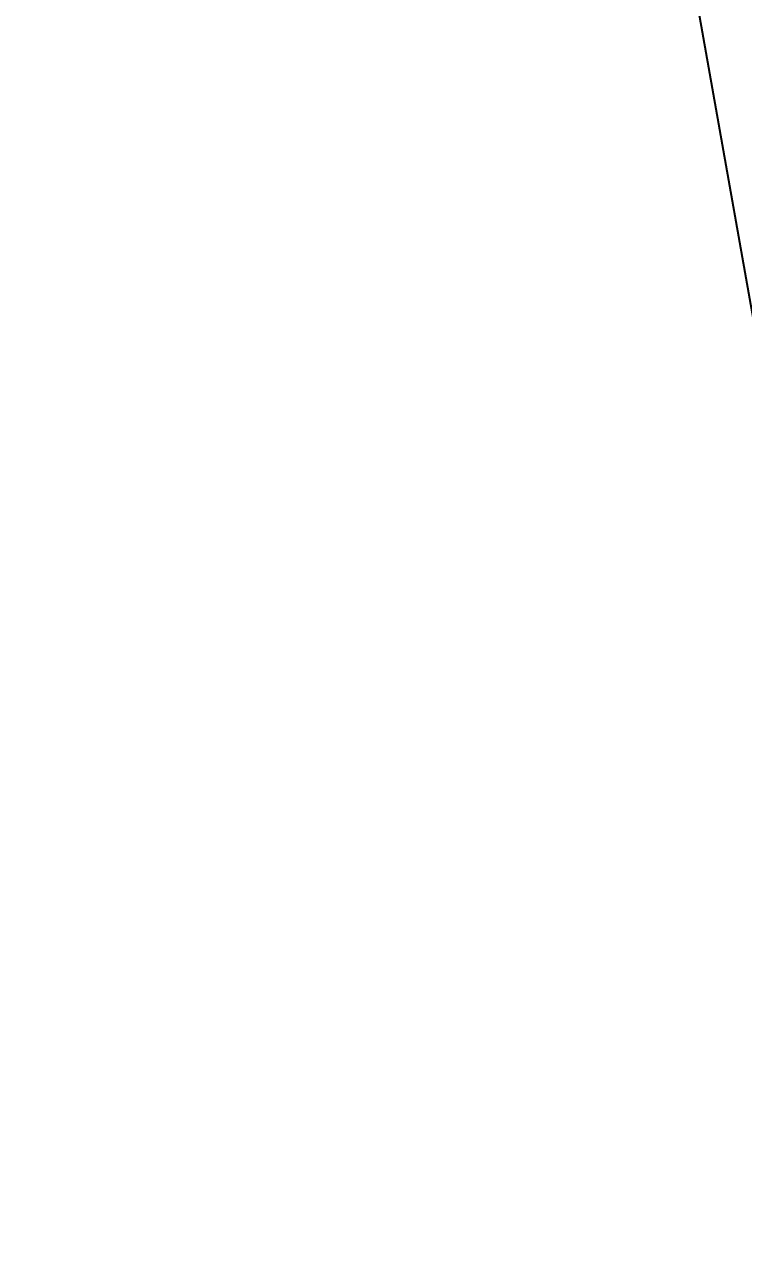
# Model space of a CAD drawing. Header units: millimetres. Extents: x -65527 to 8894748, y -37603 to 223697.
# Drawn here: x -29332.36 to -29328.25, y 101528.02 to 101535.08 of the extents above; entities that cross this region are included whole.
import ezdxf
from ezdxf import colors
from ezdxf.entities.mleader import LeaderData, LeaderLine
from ezdxf.math import Vec2, Vec3

# ---------------------------------------------------------------- set-up
doc = ezdxf.new("R2010")
doc.units = ezdxf.units.MM
doc.header["$LTSCALE"] = 10
doc.layers.add('Архитектура', color=251, linetype='Continuous')
doc.styles.add('ISOCPEUR', font='isocpeur.ttf', dxfattribs={"width": 0.7})

# ---------------------------------------------------------------- blocks, each defined once
blk = doc.blocks.new('_DOTSMALL')
at = {"color": 0, "linetype": 'ByBlock', "const_width": 0.5}
blk.add_lwpolyline([(-0.0625, 0, 1), (0.0625, 0, 1)], format="xyb", close=True, dxfattribs=at)

msp = doc.modelspace()

# ---------------------------------------------------------------- linework, layer by layer
at = {"layer": 'Архитектура', "lineweight": 25, "transparency": 33554684}
msp.add_lwpolyline([(-29344.5231, 101625.5439), (-29327.2458, 101528.0622), (-29325.2049, 101528.4239), (-29324.8098, 101528.9892), (-29324.8949, 101529.4694), (-29325.9754, 101529.2779), (-29326.8478, 101534.2), (-29323.1262, 101534.8596)], dxfattribs=at)
msp.add_lwpolyline([(-29344.5231, 101625.5439), (-29327.2458, 101528.0622), (-29325.2049, 101528.4239), (-29324.8098, 101528.9892), (-29324.8949, 101529.4694), (-29325.9754, 101529.2779), (-29326.8478, 101534.2), (-29323.1262, 101534.8596)], dxfattribs=at)
msp.add_lwpolyline([(-29344.5231, 101625.5439), (-29327.2458, 101528.0622), (-29325.2049, 101528.4239), (-29324.8098, 101528.9892), (-29324.8949, 101529.4694), (-29325.9754, 101529.2779), (-29326.8478, 101534.2), (-29323.1262, 101534.8596)], dxfattribs=at)
msp.add_lwpolyline([(-29344.5231, 101625.5439), (-29327.2458, 101528.0622), (-29325.2049, 101528.4239), (-29324.8098, 101528.9892), (-29324.8949, 101529.4694), (-29325.9754, 101529.2779), (-29326.8478, 101534.2), (-29323.1262, 101534.8596)], dxfattribs=at)
msp.add_lwpolyline([(-29344.5231, 101625.5439), (-29327.2458, 101528.0622), (-29325.2049, 101528.4239), (-29324.8098, 101528.9892), (-29324.8949, 101529.4694), (-29325.9754, 101529.2779), (-29326.8478, 101534.2), (-29323.1262, 101534.8596)], dxfattribs=at)
msp.add_lwpolyline([(-29344.5231, 101625.5439), (-29327.2458, 101528.0622), (-29325.2049, 101528.4239), (-29324.8098, 101528.9892), (-29324.8949, 101529.4694), (-29325.9754, 101529.2779), (-29326.8478, 101534.2), (-29323.1262, 101534.8596)], dxfattribs=at)
msp.add_lwpolyline([(-29344.5231, 101625.5439), (-29327.2458, 101528.0622), (-29325.2049, 101528.4239), (-29324.8098, 101528.9892), (-29324.8949, 101529.4694), (-29325.9754, 101529.2779), (-29326.8478, 101534.2), (-29323.1262, 101534.8596)], dxfattribs=at)
msp.add_lwpolyline([(-29344.5231, 101625.5439), (-29327.2458, 101528.0622), (-29325.2049, 101528.4239), (-29324.8098, 101528.9892), (-29324.8949, 101529.4694), (-29325.9754, 101529.2779), (-29326.8478, 101534.2), (-29323.1262, 101534.8596)], dxfattribs=at)
msp.add_lwpolyline([(-29344.5231, 101625.5439), (-29327.2458, 101528.0622), (-29325.2049, 101528.4239), (-29324.8098, 101528.9892), (-29324.8949, 101529.4694), (-29325.9754, 101529.2779), (-29326.8478, 101534.2), (-29323.1262, 101534.8596)], dxfattribs=at)
msp.add_lwpolyline([(-29344.5231, 101625.5439), (-29327.2458, 101528.0622), (-29325.2049, 101528.4239), (-29324.8098, 101528.9892), (-29324.8949, 101529.4694), (-29325.9754, 101529.2779), (-29326.8478, 101534.2), (-29323.1262, 101534.8596)], dxfattribs=at)
msp.add_lwpolyline([(-29344.5231, 101625.5439), (-29327.2458, 101528.0622), (-29325.2049, 101528.4239), (-29324.8098, 101528.9892), (-29324.8949, 101529.4694), (-29325.9754, 101529.2779), (-29326.8478, 101534.2), (-29323.1262, 101534.8596)], dxfattribs=at)
msp.add_lwpolyline([(-29344.5231, 101625.5439), (-29327.2458, 101528.0622), (-29325.2049, 101528.4239), (-29324.8098, 101528.9892), (-29324.8949, 101529.4694), (-29325.9754, 101529.2779), (-29326.8478, 101534.2), (-29323.1262, 101534.8596)], dxfattribs=at)
msp.add_lwpolyline([(-29344.5231, 101625.5439), (-29327.2458, 101528.0622), (-29325.2049, 101528.4239), (-29324.8098, 101528.9892), (-29324.8949, 101529.4694), (-29325.9754, 101529.2779), (-29326.8478, 101534.2), (-29323.1262, 101534.8596)], dxfattribs=at)
msp.add_lwpolyline([(-29344.5231, 101625.5439), (-29327.2458, 101528.0622), (-29325.2049, 101528.4239), (-29324.8098, 101528.9892), (-29324.8949, 101529.4694), (-29325.9754, 101529.2779), (-29326.8478, 101534.2), (-29323.1262, 101534.8596)], dxfattribs=at)
msp.add_lwpolyline([(-29344.5231, 101625.5439), (-29327.2458, 101528.0622), (-29325.2049, 101528.4239), (-29324.8098, 101528.9892), (-29324.8949, 101529.4694), (-29325.9754, 101529.2779), (-29326.8478, 101534.2), (-29323.1262, 101534.8596)], dxfattribs=at)
msp.add_lwpolyline([(-29344.5231, 101625.5439), (-29327.2458, 101528.0622), (-29325.2049, 101528.4239), (-29324.8098, 101528.9892), (-29324.8949, 101529.4694), (-29325.9754, 101529.2779), (-29326.8478, 101534.2), (-29323.1262, 101534.8596)], dxfattribs=at)
msp.add_lwpolyline([(-29344.5231, 101625.5439), (-29327.2458, 101528.0622), (-29325.2049, 101528.4239), (-29324.8098, 101528.9892), (-29324.8949, 101529.4694), (-29325.9754, 101529.2779), (-29326.8478, 101534.2), (-29323.1262, 101534.8596)], dxfattribs=at)
msp.add_lwpolyline([(-29344.5231, 101625.5439), (-29327.2458, 101528.0622), (-29325.2049, 101528.4239), (-29324.8098, 101528.9892), (-29324.8949, 101529.4694), (-29325.9754, 101529.2779), (-29326.8478, 101534.2), (-29323.1262, 101534.8596)], dxfattribs=at)
msp.add_lwpolyline([(-29344.5231, 101625.5439), (-29327.2458, 101528.0622), (-29325.2049, 101528.4239), (-29324.8098, 101528.9892), (-29324.8949, 101529.4694), (-29325.9754, 101529.2779), (-29326.8478, 101534.2), (-29323.1262, 101534.8596)], dxfattribs=at)
msp.add_lwpolyline([(-29344.5231, 101625.5439), (-29327.2458, 101528.0622), (-29325.2049, 101528.4239), (-29324.8098, 101528.9892), (-29324.8949, 101529.4694), (-29325.9754, 101529.2779), (-29326.8478, 101534.2), (-29323.1262, 101534.8596)], dxfattribs=at)
msp.add_lwpolyline([(-29344.5231, 101625.5439), (-29327.2458, 101528.0622), (-29325.2049, 101528.4239), (-29324.8098, 101528.9892), (-29324.8949, 101529.4694), (-29325.9754, 101529.2779), (-29326.8478, 101534.2), (-29323.1262, 101534.8596)], dxfattribs=at)
msp.add_lwpolyline([(-29344.5231, 101625.5439), (-29327.2458, 101528.0622), (-29325.2049, 101528.4239), (-29324.8098, 101528.9892), (-29324.8949, 101529.4694), (-29325.9754, 101529.2779), (-29326.8478, 101534.2), (-29323.1262, 101534.8596)], dxfattribs=at)
msp.add_lwpolyline([(-29344.5231, 101625.5439), (-29327.2458, 101528.0622), (-29325.2049, 101528.4239), (-29324.8098, 101528.9892), (-29324.8949, 101529.4694), (-29325.9754, 101529.2779), (-29326.8478, 101534.2), (-29323.1262, 101534.8596)], dxfattribs=at)
msp.add_lwpolyline([(-29344.5231, 101625.5439), (-29327.2458, 101528.0622), (-29325.2049, 101528.4239), (-29324.8098, 101528.9892), (-29324.8949, 101529.4694), (-29325.9754, 101529.2779), (-29326.8478, 101534.2), (-29323.1262, 101534.8596)], dxfattribs=at)
msp.add_lwpolyline([(-29344.5231, 101625.5439), (-29327.2458, 101528.0622), (-29325.2049, 101528.4239), (-29324.8098, 101528.9892), (-29324.8949, 101529.4694), (-29325.9754, 101529.2779), (-29326.8478, 101534.2), (-29323.1262, 101534.8596)], dxfattribs=at)
msp.add_lwpolyline([(-29344.5231, 101625.5439), (-29327.2458, 101528.0622), (-29325.2049, 101528.4239), (-29324.8098, 101528.9892), (-29324.8949, 101529.4694), (-29325.9754, 101529.2779), (-29326.8478, 101534.2), (-29323.1262, 101534.8596)], dxfattribs=at)
msp.add_lwpolyline([(-29344.5231, 101625.5439), (-29327.2458, 101528.0622), (-29325.2049, 101528.4239), (-29324.8098, 101528.9892), (-29324.8949, 101529.4694), (-29325.9754, 101529.2779), (-29326.8478, 101534.2), (-29323.1262, 101534.8596)], dxfattribs=at)
msp.add_lwpolyline([(-29344.5231, 101625.5439), (-29327.2458, 101528.0622), (-29325.2049, 101528.4239), (-29324.8098, 101528.9892), (-29324.8949, 101529.4694), (-29325.9754, 101529.2779), (-29326.8478, 101534.2), (-29323.1262, 101534.8596)], dxfattribs=at)
msp.add_lwpolyline([(-29344.5231, 101625.5439), (-29327.2458, 101528.0622), (-29325.2049, 101528.4239), (-29324.8098, 101528.9892), (-29324.8949, 101529.4694), (-29325.9754, 101529.2779), (-29326.8478, 101534.2), (-29323.1262, 101534.8596)], dxfattribs=at)
msp.add_lwpolyline([(-29344.5231, 101625.5439), (-29327.2458, 101528.0622), (-29325.2049, 101528.4239), (-29324.8098, 101528.9892), (-29324.8949, 101529.4694), (-29325.9754, 101529.2779), (-29326.8478, 101534.2), (-29323.1262, 101534.8596)], dxfattribs=at)
msp.add_lwpolyline([(-29344.5231, 101625.5439), (-29327.2458, 101528.0622), (-29325.2049, 101528.4239), (-29324.8098, 101528.9892), (-29324.8949, 101529.4694), (-29325.9754, 101529.2779), (-29326.8478, 101534.2), (-29323.1262, 101534.8596)], dxfattribs=at)
msp.add_lwpolyline([(-29344.5231, 101625.5439), (-29327.2458, 101528.0622), (-29325.2049, 101528.4239), (-29324.8098, 101528.9892), (-29324.8949, 101529.4694), (-29325.9754, 101529.2779), (-29326.8478, 101534.2), (-29323.1262, 101534.8596)], dxfattribs=at)
msp.add_lwpolyline([(-29344.5231, 101625.5439), (-29327.2458, 101528.0622), (-29325.2049, 101528.4239), (-29324.8098, 101528.9892), (-29324.8949, 101529.4694), (-29325.9754, 101529.2779), (-29326.8478, 101534.2), (-29323.1262, 101534.8596)], dxfattribs=at)
msp.add_lwpolyline([(-29344.5231, 101625.5439), (-29327.2458, 101528.0622), (-29325.2049, 101528.4239), (-29324.8098, 101528.9892), (-29324.8949, 101529.4694), (-29325.9754, 101529.2779), (-29326.8478, 101534.2), (-29323.1262, 101534.8596)], dxfattribs=at)
msp.add_lwpolyline([(-29344.5231, 101625.5439), (-29327.2458, 101528.0622), (-29325.2049, 101528.4239), (-29324.8098, 101528.9892), (-29324.8949, 101529.4694), (-29325.9754, 101529.2779), (-29326.8478, 101534.2), (-29323.1262, 101534.8596)], dxfattribs=at)
msp.add_lwpolyline([(-29344.5231, 101625.5439), (-29327.2458, 101528.0622), (-29325.2049, 101528.4239), (-29324.8098, 101528.9892), (-29324.8949, 101529.4694), (-29325.9754, 101529.2779), (-29326.8478, 101534.2), (-29323.1262, 101534.8596)], dxfattribs=at)
msp.add_lwpolyline([(-29344.5231, 101625.5439), (-29327.2458, 101528.0622), (-29325.2049, 101528.4239), (-29324.8098, 101528.9892), (-29324.8949, 101529.4694), (-29325.9754, 101529.2779), (-29326.8478, 101534.2), (-29323.1262, 101534.8596)], dxfattribs=at)
msp.add_lwpolyline([(-29344.5231, 101625.5439), (-29327.2458, 101528.0622), (-29325.2049, 101528.4239), (-29324.8098, 101528.9892), (-29324.8949, 101529.4694), (-29325.9754, 101529.2779), (-29326.8478, 101534.2), (-29323.1262, 101534.8596)], dxfattribs=at)
msp.add_lwpolyline([(-29344.5231, 101625.5439), (-29327.2458, 101528.0622), (-29325.2049, 101528.4239), (-29324.8098, 101528.9892), (-29324.8949, 101529.4694), (-29325.9754, 101529.2779), (-29326.8478, 101534.2), (-29323.1262, 101534.8596)], dxfattribs=at)
msp.add_lwpolyline([(-29344.5231, 101625.5439), (-29327.2458, 101528.0622), (-29325.2049, 101528.4239), (-29324.8098, 101528.9892), (-29324.8949, 101529.4694), (-29325.9754, 101529.2779), (-29326.8478, 101534.2), (-29323.1262, 101534.8596)], dxfattribs=at)
msp.add_lwpolyline([(-29344.5231, 101625.5439), (-29327.2458, 101528.0622), (-29325.2049, 101528.4239), (-29324.8098, 101528.9892), (-29324.8949, 101529.4694), (-29325.9754, 101529.2779), (-29326.8478, 101534.2), (-29323.1262, 101534.8596)], dxfattribs=at)
msp.add_lwpolyline([(-29344.5231, 101625.5439), (-29327.2458, 101528.0622), (-29325.2049, 101528.4239), (-29324.8098, 101528.9892), (-29324.8949, 101529.4694), (-29325.9754, 101529.2779), (-29326.8478, 101534.2), (-29323.1262, 101534.8596)], dxfattribs=at)
msp.add_lwpolyline([(-29344.5231, 101625.5439), (-29327.2458, 101528.0622), (-29325.2049, 101528.4239), (-29324.8098, 101528.9892), (-29324.8949, 101529.4694), (-29325.9754, 101529.2779), (-29326.8478, 101534.2), (-29323.1262, 101534.8596)], dxfattribs=at)
msp.add_lwpolyline([(-29344.5231, 101625.5439), (-29327.2458, 101528.0622), (-29325.2049, 101528.4239), (-29324.8098, 101528.9892), (-29324.8949, 101529.4694), (-29325.9754, 101529.2779), (-29326.8478, 101534.2), (-29323.1262, 101534.8596)], dxfattribs=at)
msp.add_lwpolyline([(-29344.5231, 101625.5439), (-29327.2458, 101528.0622), (-29325.2049, 101528.4239), (-29324.8098, 101528.9892), (-29324.8949, 101529.4694), (-29325.9754, 101529.2779), (-29326.8478, 101534.2), (-29323.1262, 101534.8596)], dxfattribs=at)
msp.add_lwpolyline([(-29344.5231, 101625.5439), (-29327.2458, 101528.0622), (-29325.2049, 101528.4239), (-29324.8098, 101528.9892), (-29324.8949, 101529.4694), (-29325.9754, 101529.2779), (-29326.8478, 101534.2), (-29323.1262, 101534.8596)], dxfattribs=at)
msp.add_lwpolyline([(-29344.5231, 101625.5439), (-29327.2458, 101528.0622), (-29325.2049, 101528.4239), (-29324.8098, 101528.9892), (-29324.8949, 101529.4694), (-29325.9754, 101529.2779), (-29326.8478, 101534.2), (-29323.1262, 101534.8596)], dxfattribs=at)
msp.add_lwpolyline([(-29344.5231, 101625.5439), (-29327.2458, 101528.0622), (-29325.2049, 101528.4239), (-29324.8098, 101528.9892), (-29324.8949, 101529.4694), (-29325.9754, 101529.2779), (-29326.8478, 101534.2), (-29323.1262, 101534.8596)], dxfattribs=at)
msp.add_lwpolyline([(-29344.5231, 101625.5439), (-29327.2458, 101528.0622), (-29325.2049, 101528.4239), (-29324.8098, 101528.9892), (-29324.8949, 101529.4694), (-29325.9754, 101529.2779), (-29326.8478, 101534.2), (-29323.1262, 101534.8596)], dxfattribs=at)
msp.add_lwpolyline([(-29344.5231, 101625.5439), (-29327.2458, 101528.0622), (-29325.2049, 101528.4239), (-29324.8098, 101528.9892), (-29324.8949, 101529.4694), (-29325.9754, 101529.2779), (-29326.8478, 101534.2), (-29323.1262, 101534.8596)], dxfattribs=at)
msp.add_lwpolyline([(-29344.5231, 101625.5439), (-29327.2458, 101528.0622), (-29325.2049, 101528.4239), (-29324.8098, 101528.9892), (-29324.8949, 101529.4694), (-29325.9754, 101529.2779), (-29326.8478, 101534.2), (-29323.1262, 101534.8596)], dxfattribs=at)
msp.add_lwpolyline([(-29344.5231, 101625.5439), (-29327.2458, 101528.0622), (-29325.2049, 101528.4239), (-29324.8098, 101528.9892), (-29324.8949, 101529.4694), (-29325.9754, 101529.2779), (-29326.8478, 101534.2), (-29323.1262, 101534.8596)], dxfattribs=at)
msp.add_lwpolyline([(-29344.5231, 101625.5439), (-29327.2458, 101528.0622), (-29325.2049, 101528.4239), (-29324.8098, 101528.9892), (-29324.8949, 101529.4694), (-29325.9754, 101529.2779), (-29326.8478, 101534.2), (-29323.1262, 101534.8596)], dxfattribs=at)
msp.add_lwpolyline([(-29344.5231, 101625.5439), (-29327.2458, 101528.0622), (-29325.2049, 101528.4239), (-29324.8098, 101528.9892), (-29324.8949, 101529.4694), (-29325.9754, 101529.2779), (-29326.8478, 101534.2), (-29323.1262, 101534.8596)], dxfattribs=at)
msp.add_lwpolyline([(-29344.5231, 101625.5439), (-29327.2458, 101528.0622), (-29325.2049, 101528.4239), (-29324.8098, 101528.9892), (-29324.8949, 101529.4694), (-29325.9754, 101529.2779), (-29326.8478, 101534.2), (-29323.1262, 101534.8596)], dxfattribs=at)
msp.add_lwpolyline([(-29344.5231, 101625.5439), (-29327.2458, 101528.0622), (-29325.2049, 101528.4239), (-29324.8098, 101528.9892), (-29324.8949, 101529.4694), (-29325.9754, 101529.2779), (-29326.8478, 101534.2), (-29323.1262, 101534.8596)], dxfattribs=at)
msp.add_lwpolyline([(-29344.5231, 101625.5439), (-29327.2458, 101528.0622), (-29325.2049, 101528.4239), (-29324.8098, 101528.9892), (-29324.8949, 101529.4694), (-29325.9754, 101529.2779), (-29326.8478, 101534.2), (-29323.1262, 101534.8596)], dxfattribs=at)
msp.add_lwpolyline([(-29344.5231, 101625.5439), (-29327.2458, 101528.0622), (-29325.2049, 101528.4239), (-29324.8098, 101528.9892), (-29324.8949, 101529.4694), (-29325.9754, 101529.2779), (-29326.8478, 101534.2), (-29323.1262, 101534.8596)], dxfattribs=at)
msp.add_lwpolyline([(-29344.5231, 101625.5439), (-29327.2458, 101528.0622), (-29325.2049, 101528.4239), (-29324.8098, 101528.9892), (-29324.8949, 101529.4694), (-29325.9754, 101529.2779), (-29326.8478, 101534.2), (-29323.1262, 101534.8596)], dxfattribs=at)
msp.add_lwpolyline([(-29344.5231, 101625.5439), (-29327.2458, 101528.0622), (-29325.2049, 101528.4239), (-29324.8098, 101528.9892), (-29324.8949, 101529.4694), (-29325.9754, 101529.2779), (-29326.8478, 101534.2), (-29323.1262, 101534.8596)], dxfattribs=at)
msp.add_lwpolyline([(-29344.5231, 101625.5439), (-29327.2458, 101528.0622), (-29325.2049, 101528.4239), (-29324.8098, 101528.9892), (-29324.8949, 101529.4694), (-29325.9754, 101529.2779), (-29326.8478, 101534.2), (-29323.1262, 101534.8596)], dxfattribs=at)
msp.add_lwpolyline([(-29344.5231, 101625.5439), (-29327.2458, 101528.0622), (-29325.2049, 101528.4239), (-29324.8098, 101528.9892), (-29324.8949, 101529.4694), (-29325.9754, 101529.2779), (-29326.8478, 101534.2), (-29323.1262, 101534.8596)], dxfattribs=at)
msp.add_lwpolyline([(-29344.5231, 101625.5439), (-29327.2458, 101528.0622), (-29325.2049, 101528.4239), (-29324.8098, 101528.9892), (-29324.8949, 101529.4694), (-29325.9754, 101529.2779), (-29326.8478, 101534.2), (-29323.1262, 101534.8596)], dxfattribs=at)
msp.add_lwpolyline([(-29344.5231, 101625.5439), (-29327.2458, 101528.0622), (-29325.2049, 101528.4239), (-29324.8098, 101528.9892), (-29324.8949, 101529.4694), (-29325.9754, 101529.2779), (-29326.8478, 101534.2), (-29323.1262, 101534.8596)], dxfattribs=at)
msp.add_lwpolyline([(-29344.5231, 101625.5439), (-29327.2458, 101528.0622), (-29325.2049, 101528.4239), (-29324.8098, 101528.9892), (-29324.8949, 101529.4694), (-29325.9754, 101529.2779), (-29326.8478, 101534.2), (-29323.1262, 101534.8596)], dxfattribs=at)
msp.add_lwpolyline([(-29344.5231, 101625.5439), (-29327.2458, 101528.0622), (-29325.2049, 101528.4239), (-29324.8098, 101528.9892), (-29324.8949, 101529.4694), (-29325.9754, 101529.2779), (-29326.8478, 101534.2), (-29323.1262, 101534.8596)], dxfattribs=at)
msp.add_lwpolyline([(-29344.5231, 101625.5439), (-29327.2458, 101528.0622), (-29325.2049, 101528.4239), (-29324.8098, 101528.9892), (-29324.8949, 101529.4694), (-29325.9754, 101529.2779), (-29326.8478, 101534.2), (-29323.1262, 101534.8596)], dxfattribs=at)
msp.add_lwpolyline([(-29344.5231, 101625.5439), (-29327.2458, 101528.0622), (-29325.2049, 101528.4239), (-29324.8098, 101528.9892), (-29324.8949, 101529.4694), (-29325.9754, 101529.2779), (-29326.8478, 101534.2), (-29323.1262, 101534.8596)], dxfattribs=at)
msp.add_lwpolyline([(-29344.5231, 101625.5439), (-29327.2458, 101528.0622), (-29325.2049, 101528.4239), (-29324.8098, 101528.9892), (-29324.8949, 101529.4694), (-29325.9754, 101529.2779), (-29326.8478, 101534.2), (-29323.1262, 101534.8596)], dxfattribs=at)
msp.add_lwpolyline([(-29344.5231, 101625.5439), (-29327.2458, 101528.0622), (-29325.2049, 101528.4239), (-29324.8098, 101528.9892), (-29324.8949, 101529.4694), (-29325.9754, 101529.2779), (-29326.8478, 101534.2), (-29323.1262, 101534.8596)], dxfattribs=at)
msp.add_lwpolyline([(-29344.5231, 101625.5439), (-29327.2458, 101528.0622), (-29325.2049, 101528.4239), (-29324.8098, 101528.9892), (-29324.8949, 101529.4694), (-29325.9754, 101529.2779), (-29326.8478, 101534.2), (-29323.1262, 101534.8596)], dxfattribs=at)
msp.add_lwpolyline([(-29344.5231, 101625.5439), (-29327.2458, 101528.0622), (-29325.2049, 101528.4239), (-29324.8098, 101528.9892), (-29324.8949, 101529.4694), (-29325.9754, 101529.2779), (-29326.8478, 101534.2), (-29323.1262, 101534.8596)], dxfattribs=at)
msp.add_lwpolyline([(-29344.5231, 101625.5439), (-29327.2458, 101528.0622), (-29325.2049, 101528.4239), (-29324.8098, 101528.9892), (-29324.8949, 101529.4694), (-29325.9754, 101529.2779), (-29326.8478, 101534.2), (-29323.1262, 101534.8596)], dxfattribs=at)
msp.add_lwpolyline([(-29344.5231, 101625.5439), (-29327.2458, 101528.0622), (-29325.2049, 101528.4239), (-29324.8098, 101528.9892), (-29324.8949, 101529.4694), (-29325.9754, 101529.2779), (-29326.8478, 101534.2), (-29323.1262, 101534.8596)], dxfattribs=at)
msp.add_lwpolyline([(-29344.5231, 101625.5439), (-29327.2458, 101528.0622), (-29325.2049, 101528.4239), (-29324.8098, 101528.9892), (-29324.8949, 101529.4694), (-29325.9754, 101529.2779), (-29326.8478, 101534.2), (-29323.1262, 101534.8596)], dxfattribs=at)
msp.add_lwpolyline([(-29344.5231, 101625.5439), (-29327.2458, 101528.0622), (-29325.2049, 101528.4239), (-29324.8098, 101528.9892), (-29324.8949, 101529.4694), (-29325.9754, 101529.2779), (-29326.8478, 101534.2), (-29323.1262, 101534.8596)], dxfattribs=at)
msp.add_lwpolyline([(-29344.5231, 101625.5439), (-29327.2458, 101528.0622), (-29325.2049, 101528.4239), (-29324.8098, 101528.9892), (-29324.8949, 101529.4694), (-29325.9754, 101529.2779), (-29326.8478, 101534.2), (-29323.1262, 101534.8596)], dxfattribs=at)
msp.add_lwpolyline([(-29344.5231, 101625.5439), (-29327.2458, 101528.0622), (-29325.2049, 101528.4239), (-29324.8098, 101528.9892), (-29324.8949, 101529.4694), (-29325.9754, 101529.2779), (-29326.8478, 101534.2), (-29323.1262, 101534.8596)], dxfattribs=at)
msp.add_lwpolyline([(-29344.5231, 101625.5439), (-29327.2458, 101528.0622), (-29325.2049, 101528.4239), (-29324.8098, 101528.9892), (-29324.8949, 101529.4694), (-29325.9754, 101529.2779), (-29326.8478, 101534.2), (-29323.1262, 101534.8596)], dxfattribs=at)
msp.add_lwpolyline([(-29344.5231, 101625.5439), (-29327.2458, 101528.0622), (-29325.2049, 101528.4239), (-29324.8098, 101528.9892), (-29324.8949, 101529.4694), (-29325.9754, 101529.2779), (-29326.8478, 101534.2), (-29323.1262, 101534.8596)], dxfattribs=at)
msp.add_lwpolyline([(-29344.5231, 101625.5439), (-29327.2458, 101528.0622), (-29325.2049, 101528.4239), (-29324.8098, 101528.9892), (-29324.8949, 101529.4694), (-29325.9754, 101529.2779), (-29326.8478, 101534.2), (-29323.1262, 101534.8596)], dxfattribs=at)
msp.add_lwpolyline([(-29344.5231, 101625.5439), (-29327.2458, 101528.0622), (-29325.2049, 101528.4239), (-29324.8098, 101528.9892), (-29324.8949, 101529.4694), (-29325.9754, 101529.2779), (-29326.8478, 101534.2), (-29323.1262, 101534.8596)], dxfattribs=at)
msp.add_lwpolyline([(-29344.5231, 101625.5439), (-29327.2458, 101528.0622), (-29325.2049, 101528.4239), (-29324.8098, 101528.9892), (-29324.8949, 101529.4694), (-29325.9754, 101529.2779), (-29326.8478, 101534.2), (-29323.1262, 101534.8596)], dxfattribs=at)
msp.add_lwpolyline([(-29344.5231, 101625.5439), (-29327.2458, 101528.0622), (-29325.2049, 101528.4239), (-29324.8098, 101528.9892), (-29324.8949, 101529.4694), (-29325.9754, 101529.2779), (-29326.8478, 101534.2), (-29323.1262, 101534.8596)], dxfattribs=at)
msp.add_lwpolyline([(-29344.5231, 101625.5439), (-29327.2458, 101528.0622), (-29325.2049, 101528.4239), (-29324.8098, 101528.9892), (-29324.8949, 101529.4694), (-29325.9754, 101529.2779), (-29326.8478, 101534.2), (-29323.1262, 101534.8596)], dxfattribs=at)
msp.add_lwpolyline([(-29344.5231, 101625.5439), (-29327.2458, 101528.0622), (-29325.2049, 101528.4239), (-29324.8098, 101528.9892), (-29324.8949, 101529.4694), (-29325.9754, 101529.2779), (-29326.8478, 101534.2), (-29323.1262, 101534.8596)], dxfattribs=at)
msp.add_lwpolyline([(-29344.5231, 101625.5439), (-29327.2458, 101528.0622), (-29325.2049, 101528.4239), (-29324.8098, 101528.9892), (-29324.8949, 101529.4694), (-29325.9754, 101529.2779), (-29326.8478, 101534.2), (-29323.1262, 101534.8596)], dxfattribs=at)
msp.add_lwpolyline([(-29344.5231, 101625.5439), (-29327.2458, 101528.0622), (-29325.2049, 101528.4239), (-29324.8098, 101528.9892), (-29324.8949, 101529.4694), (-29325.9754, 101529.2779), (-29326.8478, 101534.2), (-29323.1262, 101534.8596)], dxfattribs=at)
msp.add_lwpolyline([(-29344.5231, 101625.5439), (-29327.2458, 101528.0622), (-29325.2049, 101528.4239), (-29324.8098, 101528.9892), (-29324.8949, 101529.4694), (-29325.9754, 101529.2779), (-29326.8478, 101534.2), (-29323.1262, 101534.8596)], dxfattribs=at)
msp.add_lwpolyline([(-29344.5231, 101625.5439), (-29327.2458, 101528.0622), (-29325.2049, 101528.4239), (-29324.8098, 101528.9892), (-29324.8949, 101529.4694), (-29325.9754, 101529.2779), (-29326.8478, 101534.2), (-29323.1262, 101534.8596)], dxfattribs=at)
msp.add_lwpolyline([(-29344.5231, 101625.5439), (-29327.2458, 101528.0622), (-29325.2049, 101528.4239), (-29324.8098, 101528.9892), (-29324.8949, 101529.4694), (-29325.9754, 101529.2779), (-29326.8478, 101534.2), (-29323.1262, 101534.8596)], dxfattribs=at)
msp.add_lwpolyline([(-29344.5231, 101625.5439), (-29327.2458, 101528.0622), (-29325.2049, 101528.4239), (-29324.8098, 101528.9892), (-29324.8949, 101529.4694), (-29325.9754, 101529.2779), (-29326.8478, 101534.2), (-29323.1262, 101534.8596)], dxfattribs=at)
msp.add_lwpolyline([(-29344.5231, 101625.5439), (-29327.2458, 101528.0622), (-29325.2049, 101528.4239), (-29324.8098, 101528.9892), (-29324.8949, 101529.4694), (-29325.9754, 101529.2779), (-29326.8478, 101534.2), (-29323.1262, 101534.8596)], dxfattribs=at)
msp.add_lwpolyline([(-29344.5231, 101625.5439), (-29327.2458, 101528.0622), (-29325.2049, 101528.4239), (-29324.8098, 101528.9892), (-29324.8949, 101529.4694), (-29325.9754, 101529.2779), (-29326.8478, 101534.2), (-29323.1262, 101534.8596)], dxfattribs=at)
msp.add_lwpolyline([(-29344.5231, 101625.5439), (-29327.2458, 101528.0622), (-29325.2049, 101528.4239), (-29324.8098, 101528.9892), (-29324.8949, 101529.4694), (-29325.9754, 101529.2779), (-29326.8478, 101534.2), (-29323.1262, 101534.8596)], dxfattribs=at)
msp.add_lwpolyline([(-29344.5231, 101625.5439), (-29327.2458, 101528.0622), (-29325.2049, 101528.4239), (-29324.8098, 101528.9892), (-29324.8949, 101529.4694), (-29325.9754, 101529.2779), (-29326.8478, 101534.2), (-29323.1262, 101534.8596)], dxfattribs=at)
msp.add_lwpolyline([(-29344.5231, 101625.5439), (-29327.2458, 101528.0622), (-29325.2049, 101528.4239), (-29324.8098, 101528.9892), (-29324.8949, 101529.4694), (-29325.9754, 101529.2779), (-29326.8478, 101534.2), (-29323.1262, 101534.8596)], dxfattribs=at)
msp.add_lwpolyline([(-29344.5231, 101625.5439), (-29327.2458, 101528.0622), (-29325.2049, 101528.4239), (-29324.8098, 101528.9892), (-29324.8949, 101529.4694), (-29325.9754, 101529.2779), (-29326.8478, 101534.2), (-29323.1262, 101534.8596)], dxfattribs=at)
msp.add_lwpolyline([(-29344.5231, 101625.5439), (-29327.2458, 101528.0622), (-29325.2049, 101528.4239), (-29324.8098, 101528.9892), (-29324.8949, 101529.4694), (-29325.9754, 101529.2779), (-29326.8478, 101534.2), (-29323.1262, 101534.8596)], dxfattribs=at)
msp.add_lwpolyline([(-29344.5231, 101625.5439), (-29327.2458, 101528.0622), (-29325.2049, 101528.4239), (-29324.8098, 101528.9892), (-29324.8949, 101529.4694), (-29325.9754, 101529.2779), (-29326.8478, 101534.2), (-29323.1262, 101534.8596)], dxfattribs=at)
msp.add_lwpolyline([(-29344.5231, 101625.5439), (-29327.2458, 101528.0622), (-29325.2049, 101528.4239), (-29324.8098, 101528.9892), (-29324.8949, 101529.4694), (-29325.9754, 101529.2779), (-29326.8478, 101534.2), (-29323.1262, 101534.8596)], dxfattribs=at)
msp.add_lwpolyline([(-29344.5231, 101625.5439), (-29327.2458, 101528.0622), (-29325.2049, 101528.4239), (-29324.8098, 101528.9892), (-29324.8949, 101529.4694), (-29325.9754, 101529.2779), (-29326.8478, 101534.2), (-29323.1262, 101534.8596)], dxfattribs=at)
msp.add_lwpolyline([(-29344.5231, 101625.5439), (-29327.2458, 101528.0622), (-29325.2049, 101528.4239), (-29324.8098, 101528.9892), (-29324.8949, 101529.4694), (-29325.9754, 101529.2779), (-29326.8478, 101534.2), (-29323.1262, 101534.8596)], dxfattribs=at)
msp.add_lwpolyline([(-29344.5231, 101625.5439), (-29327.2458, 101528.0622), (-29325.2049, 101528.4239), (-29324.8098, 101528.9892), (-29324.8949, 101529.4694), (-29325.9754, 101529.2779), (-29326.8478, 101534.2), (-29323.1262, 101534.8596)], dxfattribs=at)
msp.add_lwpolyline([(-29344.5231, 101625.5439), (-29327.2458, 101528.0622), (-29325.2049, 101528.4239), (-29324.8098, 101528.9892), (-29324.8949, 101529.4694), (-29325.9754, 101529.2779), (-29326.8478, 101534.2), (-29323.1262, 101534.8596)], dxfattribs=at)
msp.add_lwpolyline([(-29344.5231, 101625.5439), (-29327.2458, 101528.0622), (-29325.2049, 101528.4239), (-29324.8098, 101528.9892), (-29324.8949, 101529.4694), (-29325.9754, 101529.2779), (-29326.8478, 101534.2), (-29323.1262, 101534.8596)], dxfattribs=at)
msp.add_lwpolyline([(-29344.5231, 101625.5439), (-29327.2458, 101528.0622), (-29325.2049, 101528.4239), (-29324.8098, 101528.9892), (-29324.8949, 101529.4694), (-29325.9754, 101529.2779), (-29326.8478, 101534.2), (-29323.1262, 101534.8596)], dxfattribs=at)
msp.add_lwpolyline([(-29344.5231, 101625.5439), (-29327.2458, 101528.0622), (-29325.2049, 101528.4239), (-29324.8098, 101528.9892), (-29324.8949, 101529.4694), (-29325.9754, 101529.2779), (-29326.8478, 101534.2), (-29323.1262, 101534.8596)], dxfattribs=at)
msp.add_lwpolyline([(-29344.5231, 101625.5439), (-29327.2458, 101528.0622), (-29325.2049, 101528.4239), (-29324.8098, 101528.9892), (-29324.8949, 101529.4694), (-29325.9754, 101529.2779), (-29326.8478, 101534.2), (-29323.1262, 101534.8596)], dxfattribs=at)
msp.add_lwpolyline([(-29344.5231, 101625.5439), (-29327.2458, 101528.0622), (-29325.2049, 101528.4239), (-29324.8098, 101528.9892), (-29324.8949, 101529.4694), (-29325.9754, 101529.2779), (-29326.8478, 101534.2), (-29323.1262, 101534.8596)], dxfattribs=at)
msp.add_lwpolyline([(-29344.5231, 101625.5439), (-29327.2458, 101528.0622), (-29325.2049, 101528.4239), (-29324.8098, 101528.9892), (-29324.8949, 101529.4694), (-29325.9754, 101529.2779), (-29326.8478, 101534.2), (-29323.1262, 101534.8596)], dxfattribs=at)
msp.add_lwpolyline([(-29344.5231, 101625.5439), (-29327.2458, 101528.0622), (-29325.2049, 101528.4239), (-29324.8098, 101528.9892), (-29324.8949, 101529.4694), (-29325.9754, 101529.2779), (-29326.8478, 101534.2), (-29323.1262, 101534.8596)], dxfattribs=at)
msp.add_lwpolyline([(-29344.5231, 101625.5439), (-29327.2458, 101528.0622), (-29325.2049, 101528.4239), (-29324.8098, 101528.9892), (-29324.8949, 101529.4694), (-29325.9754, 101529.2779), (-29326.8478, 101534.2), (-29323.1262, 101534.8596)], dxfattribs=at)
msp.add_lwpolyline([(-29344.5231, 101625.5439), (-29327.2458, 101528.0622), (-29325.2049, 101528.4239), (-29324.8098, 101528.9892), (-29324.8949, 101529.4694), (-29325.9754, 101529.2779), (-29326.8478, 101534.2), (-29323.1262, 101534.8596)], dxfattribs=at)
msp.add_lwpolyline([(-29344.5231, 101625.5439), (-29327.2458, 101528.0622), (-29325.2049, 101528.4239), (-29324.8098, 101528.9892), (-29324.8949, 101529.4694), (-29325.9754, 101529.2779), (-29326.8478, 101534.2), (-29323.1262, 101534.8596)], dxfattribs=at)
msp.add_lwpolyline([(-29344.5231, 101625.5439), (-29327.2458, 101528.0622), (-29325.2049, 101528.4239), (-29324.8098, 101528.9892), (-29324.8949, 101529.4694), (-29325.9754, 101529.2779), (-29326.8478, 101534.2), (-29323.1262, 101534.8596)], dxfattribs=at)
msp.add_lwpolyline([(-29344.5231, 101625.5439), (-29327.2458, 101528.0622), (-29325.2049, 101528.4239), (-29324.8098, 101528.9892), (-29324.8949, 101529.4694), (-29325.9754, 101529.2779), (-29326.8478, 101534.2), (-29323.1262, 101534.8596)], dxfattribs=at)
msp.add_lwpolyline([(-29344.5231, 101625.5439), (-29327.2458, 101528.0622), (-29325.2049, 101528.4239), (-29324.8098, 101528.9892), (-29324.8949, 101529.4694), (-29325.9754, 101529.2779), (-29326.8478, 101534.2), (-29323.1262, 101534.8596)], dxfattribs=at)
msp.add_lwpolyline([(-29344.5231, 101625.5439), (-29327.2458, 101528.0622), (-29325.2049, 101528.4239), (-29324.8098, 101528.9892), (-29324.8949, 101529.4694), (-29325.9754, 101529.2779), (-29326.8478, 101534.2), (-29323.1262, 101534.8596)], dxfattribs=at)
msp.add_lwpolyline([(-29344.5231, 101625.5439), (-29327.2458, 101528.0622), (-29325.2049, 101528.4239), (-29324.8098, 101528.9892), (-29324.8949, 101529.4694), (-29325.9754, 101529.2779), (-29326.8478, 101534.2), (-29323.1262, 101534.8596)], dxfattribs=at)
msp.add_lwpolyline([(-29344.5231, 101625.5439), (-29327.2458, 101528.0622), (-29325.2049, 101528.4239), (-29324.8098, 101528.9892), (-29324.8949, 101529.4694), (-29325.9754, 101529.2779), (-29326.8478, 101534.2), (-29323.1262, 101534.8596)], dxfattribs=at)
msp.add_lwpolyline([(-29344.5231, 101625.5439), (-29327.2458, 101528.0622), (-29325.2049, 101528.4239), (-29324.8098, 101528.9892), (-29324.8949, 101529.4694), (-29325.9754, 101529.2779), (-29326.8478, 101534.2), (-29323.1262, 101534.8596)], dxfattribs=at)
msp.add_lwpolyline([(-29344.5231, 101625.5439), (-29327.2458, 101528.0622), (-29325.2049, 101528.4239), (-29324.8098, 101528.9892), (-29324.8949, 101529.4694), (-29325.9754, 101529.2779), (-29326.8478, 101534.2), (-29323.1262, 101534.8596)], dxfattribs=at)
msp.add_lwpolyline([(-29344.5231, 101625.5439), (-29327.2458, 101528.0622), (-29325.2049, 101528.4239), (-29324.8098, 101528.9892), (-29324.8949, 101529.4694), (-29325.9754, 101529.2779), (-29326.8478, 101534.2), (-29323.1262, 101534.8596)], dxfattribs=at)
msp.add_lwpolyline([(-29344.5231, 101625.5439), (-29327.2458, 101528.0622), (-29325.2049, 101528.4239), (-29324.8098, 101528.9892), (-29324.8949, 101529.4694), (-29325.9754, 101529.2779), (-29326.8478, 101534.2), (-29323.1262, 101534.8596)], dxfattribs=at)
msp.add_lwpolyline([(-29344.5231, 101625.5439), (-29327.2458, 101528.0622), (-29325.2049, 101528.4239), (-29324.8098, 101528.9892), (-29324.8949, 101529.4694), (-29325.9754, 101529.2779), (-29326.8478, 101534.2), (-29323.1262, 101534.8596)], dxfattribs=at)
msp.add_lwpolyline([(-29344.5231, 101625.5439), (-29327.2458, 101528.0622), (-29325.2049, 101528.4239), (-29324.8098, 101528.9892), (-29324.8949, 101529.4694), (-29325.9754, 101529.2779), (-29326.8478, 101534.2), (-29323.1262, 101534.8596)], dxfattribs=at)
msp.add_lwpolyline([(-29344.5231, 101625.5439), (-29327.2458, 101528.0622), (-29325.2049, 101528.4239), (-29324.8098, 101528.9892), (-29324.8949, 101529.4694), (-29325.9754, 101529.2779), (-29326.8478, 101534.2), (-29323.1262, 101534.8596)], dxfattribs=at)
msp.add_lwpolyline([(-29344.5231, 101625.5439), (-29327.2458, 101528.0622), (-29325.2049, 101528.4239), (-29324.8098, 101528.9892), (-29324.8949, 101529.4694), (-29325.9754, 101529.2779), (-29326.8478, 101534.2), (-29323.1262, 101534.8596)], dxfattribs=at)
msp.add_lwpolyline([(-29344.5231, 101625.5439), (-29327.2458, 101528.0622), (-29325.2049, 101528.4239), (-29324.8098, 101528.9892), (-29324.8949, 101529.4694), (-29325.9754, 101529.2779), (-29326.8478, 101534.2), (-29323.1262, 101534.8596)], dxfattribs=at)
msp.add_lwpolyline([(-29344.5231, 101625.5439), (-29327.2458, 101528.0622), (-29325.2049, 101528.4239), (-29324.8098, 101528.9892), (-29324.8949, 101529.4694), (-29325.9754, 101529.2779), (-29326.8478, 101534.2), (-29323.1262, 101534.8596)], dxfattribs=at)
msp.add_lwpolyline([(-29344.5231, 101625.5439), (-29327.2458, 101528.0622), (-29325.2049, 101528.4239), (-29324.8098, 101528.9892), (-29324.8949, 101529.4694), (-29325.9754, 101529.2779), (-29326.8478, 101534.2), (-29323.1262, 101534.8596)], dxfattribs=at)
msp.add_lwpolyline([(-29344.5231, 101625.5439), (-29327.2458, 101528.0622), (-29325.2049, 101528.4239), (-29324.8098, 101528.9892), (-29324.8949, 101529.4694), (-29325.9754, 101529.2779), (-29326.8478, 101534.2), (-29323.1262, 101534.8596)], dxfattribs=at)
msp.add_lwpolyline([(-29344.5231, 101625.5439), (-29327.2458, 101528.0622), (-29325.2049, 101528.4239), (-29324.8098, 101528.9892), (-29324.8949, 101529.4694), (-29325.9754, 101529.2779), (-29326.8478, 101534.2), (-29323.1262, 101534.8596)], dxfattribs=at)
msp.add_lwpolyline([(-29344.5231, 101625.5439), (-29327.2458, 101528.0622), (-29325.2049, 101528.4239), (-29324.8098, 101528.9892), (-29324.8949, 101529.4694), (-29325.9754, 101529.2779), (-29326.8478, 101534.2), (-29323.1262, 101534.8596)], dxfattribs=at)
msp.add_lwpolyline([(-29344.5231, 101625.5439), (-29327.2458, 101528.0622), (-29325.2049, 101528.4239), (-29324.8098, 101528.9892), (-29324.8949, 101529.4694), (-29325.9754, 101529.2779), (-29326.8478, 101534.2), (-29323.1262, 101534.8596)], dxfattribs=at)
msp.add_lwpolyline([(-29344.5231, 101625.5439), (-29327.2458, 101528.0622), (-29325.2049, 101528.4239), (-29324.8098, 101528.9892), (-29324.8949, 101529.4694), (-29325.9754, 101529.2779), (-29326.8478, 101534.2), (-29323.1262, 101534.8596)], dxfattribs=at)
msp.add_lwpolyline([(-29344.5231, 101625.5439), (-29327.2458, 101528.0622), (-29325.2049, 101528.4239), (-29324.8098, 101528.9892), (-29324.8949, 101529.4694), (-29325.9754, 101529.2779), (-29326.8478, 101534.2), (-29323.1262, 101534.8596)], dxfattribs=at)
msp.add_lwpolyline([(-29344.5231, 101625.5439), (-29327.2458, 101528.0622), (-29325.2049, 101528.4239), (-29324.8098, 101528.9892), (-29324.8949, 101529.4694), (-29325.9754, 101529.2779), (-29326.8478, 101534.2), (-29323.1262, 101534.8596)], dxfattribs=at)
msp.add_lwpolyline([(-29344.5231, 101625.5439), (-29327.2458, 101528.0622), (-29325.2049, 101528.4239), (-29324.8098, 101528.9892), (-29324.8949, 101529.4694), (-29325.9754, 101529.2779), (-29326.8478, 101534.2), (-29323.1262, 101534.8596)], dxfattribs=at)
msp.add_lwpolyline([(-29344.5231, 101625.5439), (-29327.2458, 101528.0622), (-29325.2049, 101528.4239), (-29324.8098, 101528.9892), (-29324.8949, 101529.4694), (-29325.9754, 101529.2779), (-29326.8478, 101534.2), (-29323.1262, 101534.8596)], dxfattribs=at)
msp.add_lwpolyline([(-29344.5231, 101625.5439), (-29327.2458, 101528.0622), (-29325.2049, 101528.4239), (-29324.8098, 101528.9892), (-29324.8949, 101529.4694), (-29325.9754, 101529.2779), (-29326.8478, 101534.2), (-29323.1262, 101534.8596)], dxfattribs=at)
msp.add_lwpolyline([(-29344.5231, 101625.5439), (-29327.2458, 101528.0622), (-29325.2049, 101528.4239), (-29324.8098, 101528.9892), (-29324.8949, 101529.4694), (-29325.9754, 101529.2779), (-29326.8478, 101534.2), (-29323.1262, 101534.8596)], dxfattribs=at)
msp.add_lwpolyline([(-29344.5231, 101625.5439), (-29327.2458, 101528.0622), (-29325.2049, 101528.4239), (-29324.8098, 101528.9892), (-29324.8949, 101529.4694), (-29325.9754, 101529.2779), (-29326.8478, 101534.2), (-29323.1262, 101534.8596)], dxfattribs=at)
msp.add_lwpolyline([(-29344.5231, 101625.5439), (-29327.2458, 101528.0622), (-29325.2049, 101528.4239), (-29324.8098, 101528.9892), (-29324.8949, 101529.4694), (-29325.9754, 101529.2779), (-29326.8478, 101534.2), (-29323.1262, 101534.8596)], dxfattribs=at)
msp.add_lwpolyline([(-29344.5231, 101625.5439), (-29327.2458, 101528.0622), (-29325.2049, 101528.4239), (-29324.8098, 101528.9892), (-29324.8949, 101529.4694), (-29325.9754, 101529.2779), (-29326.8478, 101534.2), (-29323.1262, 101534.8596)], dxfattribs=at)
msp.add_lwpolyline([(-29344.5231, 101625.5439), (-29327.2458, 101528.0622), (-29325.2049, 101528.4239), (-29324.8098, 101528.9892), (-29324.8949, 101529.4694), (-29325.9754, 101529.2779), (-29326.8478, 101534.2), (-29323.1262, 101534.8596)], dxfattribs=at)
msp.add_lwpolyline([(-29344.5231, 101625.5439), (-29327.2458, 101528.0622), (-29325.2049, 101528.4239), (-29324.8098, 101528.9892), (-29324.8949, 101529.4694), (-29325.9754, 101529.2779), (-29326.8478, 101534.2), (-29323.1262, 101534.8596)], dxfattribs=at)
msp.add_lwpolyline([(-29344.5231, 101625.5439), (-29327.2458, 101528.0622), (-29325.2049, 101528.4239), (-29324.8098, 101528.9892), (-29324.8949, 101529.4694), (-29325.9754, 101529.2779), (-29326.8478, 101534.2), (-29323.1262, 101534.8596)], dxfattribs=at)
msp.add_lwpolyline([(-29344.5231, 101625.5439), (-29327.2458, 101528.0622), (-29325.2049, 101528.4239), (-29324.8098, 101528.9892), (-29324.8949, 101529.4694), (-29325.9754, 101529.2779), (-29326.8478, 101534.2), (-29323.1262, 101534.8596)], dxfattribs=at)
msp.add_lwpolyline([(-29344.5231, 101625.5439), (-29327.2458, 101528.0622), (-29325.2049, 101528.4239), (-29324.8098, 101528.9892), (-29324.8949, 101529.4694), (-29325.9754, 101529.2779), (-29326.8478, 101534.2), (-29323.1262, 101534.8596)], dxfattribs=at)
msp.add_lwpolyline([(-29344.5231, 101625.5439), (-29327.2458, 101528.0622), (-29325.2049, 101528.4239), (-29324.8098, 101528.9892), (-29324.8949, 101529.4694), (-29325.9754, 101529.2779), (-29326.8478, 101534.2), (-29323.1262, 101534.8596)], dxfattribs=at)
msp.add_lwpolyline([(-29344.5231, 101625.5439), (-29327.2458, 101528.0622), (-29325.2049, 101528.4239), (-29324.8098, 101528.9892), (-29324.8949, 101529.4694), (-29325.9754, 101529.2779), (-29326.8478, 101534.2), (-29323.1262, 101534.8596)], dxfattribs=at)
msp.add_lwpolyline([(-29344.5231, 101625.5439), (-29327.2458, 101528.0622), (-29325.2049, 101528.4239), (-29324.8098, 101528.9892), (-29324.8949, 101529.4694), (-29325.9754, 101529.2779), (-29326.8478, 101534.2), (-29323.1262, 101534.8596)], dxfattribs=at)
msp.add_lwpolyline([(-29344.5231, 101625.5439), (-29327.2458, 101528.0622), (-29325.2049, 101528.4239), (-29324.8098, 101528.9892), (-29324.8949, 101529.4694), (-29325.9754, 101529.2779), (-29326.8478, 101534.2), (-29323.1262, 101534.8596)], dxfattribs=at)
msp.add_lwpolyline([(-29344.5231, 101625.5439), (-29327.2458, 101528.0622), (-29325.2049, 101528.4239), (-29324.8098, 101528.9892), (-29324.8949, 101529.4694), (-29325.9754, 101529.2779), (-29326.8478, 101534.2), (-29323.1262, 101534.8596)], dxfattribs=at)
msp.add_lwpolyline([(-29344.5231, 101625.5439), (-29327.2458, 101528.0622), (-29325.2049, 101528.4239), (-29324.8098, 101528.9892), (-29324.8949, 101529.4694), (-29325.9754, 101529.2779), (-29326.8478, 101534.2), (-29323.1262, 101534.8596)], dxfattribs=at)
msp.add_lwpolyline([(-29344.5231, 101625.5439), (-29327.2458, 101528.0622), (-29325.2049, 101528.4239), (-29324.8098, 101528.9892), (-29324.8949, 101529.4694), (-29325.9754, 101529.2779), (-29326.8478, 101534.2), (-29323.1262, 101534.8596)], dxfattribs=at)
msp.add_lwpolyline([(-29344.5231, 101625.5439), (-29327.2458, 101528.0622), (-29325.2049, 101528.4239), (-29324.8098, 101528.9892), (-29324.8949, 101529.4694), (-29325.9754, 101529.2779), (-29326.8478, 101534.2), (-29323.1262, 101534.8596)], dxfattribs=at)
msp.add_lwpolyline([(-29344.5231, 101625.5439), (-29327.2458, 101528.0622), (-29325.2049, 101528.4239), (-29324.8098, 101528.9892), (-29324.8949, 101529.4694), (-29325.9754, 101529.2779), (-29326.8478, 101534.2), (-29323.1262, 101534.8596)], dxfattribs=at)
msp.add_lwpolyline([(-29344.5231, 101625.5439), (-29327.2458, 101528.0622), (-29325.2049, 101528.4239), (-29324.8098, 101528.9892), (-29324.8949, 101529.4694), (-29325.9754, 101529.2779), (-29326.8478, 101534.2), (-29323.1262, 101534.8596)], dxfattribs=at)
msp.add_lwpolyline([(-29344.5231, 101625.5439), (-29327.2458, 101528.0622), (-29325.2049, 101528.4239), (-29324.8098, 101528.9892), (-29324.8949, 101529.4694), (-29325.9754, 101529.2779), (-29326.8478, 101534.2), (-29323.1262, 101534.8596)], dxfattribs=at)
msp.add_lwpolyline([(-29344.5231, 101625.5439), (-29327.2458, 101528.0622), (-29325.2049, 101528.4239), (-29324.8098, 101528.9892), (-29324.8949, 101529.4694), (-29325.9754, 101529.2779), (-29326.8478, 101534.2), (-29323.1262, 101534.8596)], dxfattribs=at)
msp.add_lwpolyline([(-29344.5231, 101625.5439), (-29327.2458, 101528.0622), (-29325.2049, 101528.4239), (-29324.8098, 101528.9892), (-29324.8949, 101529.4694), (-29325.9754, 101529.2779), (-29326.8478, 101534.2), (-29323.1262, 101534.8596)], dxfattribs=at)
msp.add_lwpolyline([(-29344.5231, 101625.5439), (-29327.2458, 101528.0622), (-29325.2049, 101528.4239), (-29324.8098, 101528.9892), (-29324.8949, 101529.4694), (-29325.9754, 101529.2779), (-29326.8478, 101534.2), (-29323.1262, 101534.8596)], dxfattribs=at)
msp.add_lwpolyline([(-29344.5231, 101625.5439), (-29327.2458, 101528.0622), (-29325.2049, 101528.4239), (-29324.8098, 101528.9892), (-29324.8949, 101529.4694), (-29325.9754, 101529.2779), (-29326.8478, 101534.2), (-29323.1262, 101534.8596)], dxfattribs=at)
msp.add_lwpolyline([(-29344.5231, 101625.5439), (-29327.2458, 101528.0622), (-29325.2049, 101528.4239), (-29324.8098, 101528.9892), (-29324.8949, 101529.4694), (-29325.9754, 101529.2779), (-29326.8478, 101534.2), (-29323.1262, 101534.8596)], dxfattribs=at)
msp.add_lwpolyline([(-29344.5231, 101625.5439), (-29327.2458, 101528.0622), (-29325.2049, 101528.4239), (-29324.8098, 101528.9892), (-29324.8949, 101529.4694), (-29325.9754, 101529.2779), (-29326.8478, 101534.2), (-29323.1262, 101534.8596)], dxfattribs=at)
msp.add_lwpolyline([(-29344.5231, 101625.5439), (-29327.2458, 101528.0622), (-29325.2049, 101528.4239), (-29324.8098, 101528.9892), (-29324.8949, 101529.4694), (-29325.9754, 101529.2779), (-29326.8478, 101534.2), (-29323.1262, 101534.8596)], dxfattribs=at)
msp.add_lwpolyline([(-29344.5231, 101625.5439), (-29327.2458, 101528.0622), (-29325.2049, 101528.4239), (-29324.8098, 101528.9892), (-29324.8949, 101529.4694), (-29325.9754, 101529.2779), (-29326.8478, 101534.2), (-29323.1262, 101534.8596)], dxfattribs=at)
msp.add_lwpolyline([(-29344.5231, 101625.5439), (-29327.2458, 101528.0622), (-29325.2049, 101528.4239), (-29324.8098, 101528.9892), (-29324.8949, 101529.4694), (-29325.9754, 101529.2779), (-29326.8478, 101534.2), (-29323.1262, 101534.8596)], dxfattribs=at)
for centre, radius, start, end in [((-31943.3166, 110657.7827), 9144.2835, 272.82063752, 356.28873107), ((-31935.6492, 110639.7931), 9778.6546, 272.59254797, 356.63539137)]:
    msp.add_arc(centre, radius, start, end, dxfattribs=at)

# ---------------------------------------------------------------- leaders
ml = msp.add_multileader_mtext('Standard', dxfattribs=at)
ml.set_content('+8,400', color=256, style='ISOCPEUR')
ml.set_leader_properties(color=256, linetype='Continuous', lineweight=-1)
ml.set_arrow_properties(name='DOTSMALL')
ml.build(insert=Vec2(0, 0))
ml.multileader.update_dxf_attribs({"has_text_frame": 1, "text_left_attachment_type": 4, "text_right_attachment_type": 4, "dogleg_length": 100, "arrow_head_size": 180})
ctx = ml.context
ctx.base_point, ctx.char_height, ctx.arrow_head_size, ctx.landing_gap_size, ctx.plane_origin = Vec3(-38957.8368, 116848.6834), 250, 180, 50, Vec3(-38730.5603, 116641.5176)
ctx.left_attachment, ctx.right_attachment = 4, 4
notes = []
notes.append((ctx, [(0, (0, 0, 0), (0, 0), (1, 0), 1, [])]))
ctx.mtext.insert, ctx.mtext.width, ctx.mtext.line_spacing_style, ctx.mtext.flow_direction = Vec3(-38907.8368, 117182.0167), 852.697031, 2, 5
ml = msp.add_multileader_mtext('Standard', dxfattribs=at)
ml.set_content('+8,400', color=256, style='ISOCPEUR')
ml.set_leader_properties(color=256, linetype='Continuous', lineweight=-1)
ml.set_arrow_properties(name='DOTSMALL')
ml.build(insert=Vec2(0, 0))
ml.multileader.update_dxf_attribs({"has_text_frame": 1, "text_left_attachment_type": 4, "text_right_attachment_type": 4, "dogleg_length": 100, "arrow_head_size": 180})
ctx = ml.context
ctx.base_point, ctx.char_height, ctx.arrow_head_size, ctx.landing_gap_size, ctx.plane_origin = Vec3(-48794.0286, 106975.315), 250, 180, 50, Vec3(-48566.7521, 106768.1492)
ctx.left_attachment, ctx.right_attachment = 4, 4
notes.append((ctx, [(0, (0, 0, 0), (0, 0), (1, 0), 1, [])]))
ctx.mtext.insert, ctx.mtext.width, ctx.mtext.line_spacing_style, ctx.mtext.flow_direction = Vec3(-48744.0286, 107308.6483), 852.697031, 2, 5
for ctx, leaders in notes:
    for number, flags, end, landing, length, lines in leaders:
        leader = LeaderData()
        leader.index, (leader.has_last_leader_line, leader.has_dogleg_vector, leader.attachment_direction) = number, flags
        leader.last_leader_point, leader.dogleg_vector, leader.dogleg_length = Vec3(end), Vec3(landing), length
        for number, points, colour, breaks in lines:
            line = LeaderLine()
            line.index, line.vertices, line.color, line.breaks = number, Vec3.list(points), colors.encode_raw_color(colour), breaks
            leader.lines.append(line)
        ctx.leaders.append(leader)

doc.saveas('drawing.dxf')
